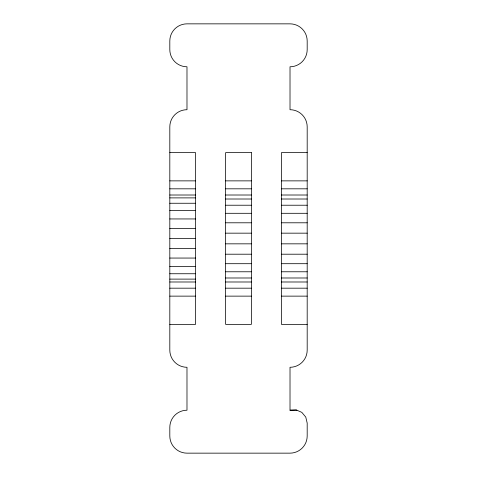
<?xml version="1.0" encoding="UTF-8"?>
<svg xmlns="http://www.w3.org/2000/svg" width="477" height="477" viewBox="0 0 477 477"><rect width="100%" height="100%" fill="white"/><g stroke="black" fill="none" stroke-linecap="round" stroke-linejoin="round"><path stroke-width="0.72" d="M290.016 410.22L296.169 409.898L301.822 412.366L305.769 417.101L307.188 423.099L307.188 435.978A17.172 17.172 0 0 1 290.016 453.15L186.984 453.15A17.172 17.172 0 0 1 169.812 435.978L169.812 427.392A17.172 17.172 0 0 1 186.984 410.22L186.984 367.29A17.172 17.172 0 0 1 169.812 350.118L169.812 126.882A17.172 17.172 0 0 1 186.984 109.71L186.984 66.78A17.172 17.172 0 0 1 169.812 49.608L169.812 41.022A17.172 17.172 0 0 1 186.984 23.85L290.016 23.85A17.172 17.172 0 0 1 307.188 41.022L307.188 49.608A17.172 17.172 0 0 1 290.016 66.78L290.016 109.71A17.172 17.172 0 0 1 307.188 126.882L307.188 350.118A17.172 17.172 0 0 1 290.016 367.29L290.016 410.22L296.903 410.22M169.812 152.64L195.57 152.64L195.57 324.36L169.812 324.36M307.188 152.64L281.43 152.64L281.43 324.36L307.188 324.36M169.812 180.866L195.57 180.866M225.621 180.866L251.379 180.866M281.43 180.866L307.188 180.866M169.812 188.82L195.57 188.82M225.621 188.82L251.379 188.82M281.43 188.82L307.188 188.82M169.812 195.01L195.57 195.01M225.621 195.01L251.379 195.01M281.43 195.01L307.188 195.01M169.812 197.889L195.57 197.889M225.621 199.01L251.379 199.01M281.43 199.01L307.188 199.01M169.812 203.256L195.57 203.256M225.621 205.223L251.379 205.223M281.43 205.223L307.188 205.223M169.812 210.393L195.57 210.393M225.621 213.302L251.379 213.302M281.43 213.302L307.188 213.302M169.812 218.943L195.57 218.943M225.621 222.795L251.379 222.795M281.43 222.795L307.188 222.795M169.812 228.471L195.57 228.471M225.621 233.164L251.379 233.164M281.43 233.164L307.188 233.164M169.812 238.5L195.57 238.5M225.621 243.836L251.379 243.836M281.43 243.836L307.188 243.836M169.812 248.529L195.57 248.529M225.621 254.205L251.379 254.205M281.43 254.205L307.188 254.205M169.812 258.057L195.57 258.057M225.621 263.698L251.379 263.698M281.43 263.698L307.188 263.698M169.812 266.607L195.57 266.607M225.621 271.777L251.379 271.777M281.43 271.777L307.188 271.777M169.812 273.744L195.57 273.744M225.621 277.99L251.379 277.99M281.43 277.99L307.188 277.99M169.812 279.111L195.57 279.111M169.812 281.99L195.57 281.99M225.621 281.99L251.379 281.99M281.43 281.99L307.188 281.99M169.812 288.18L195.57 288.18M225.621 288.18L251.379 288.18M281.43 288.18L307.188 288.18M169.812 296.134L195.57 296.134M225.621 296.134L251.379 296.134M281.43 296.134L307.188 296.134M251.379 152.64L225.621 152.64L225.621 324.36L251.379 324.36L251.379 152.64"/></g></svg>
